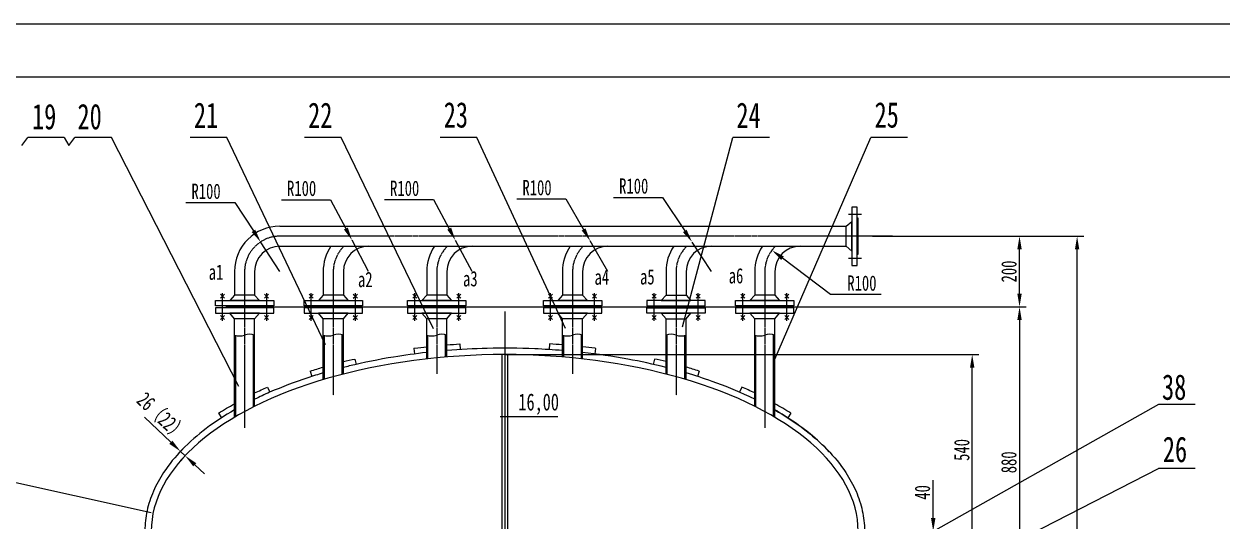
# Model space of a CAD drawing. Header units: millimetres. Extents: x 132745 to 150447, y -25377 to -12762.
# Drawn here: x 134456 to 137845, y -14169 to -12762 of the extents above; entities that cross this region are included whole.
import ezdxf

# ---------------------------------------------------------------- set-up
doc = ezdxf.new("R2010")
doc.units = ezdxf.units.MM
doc.linetypes.add('AD_LTYPE1 0 mm', pattern=[16, 13, -1, 1, -1])
doc.layers.get('0').update_dxf_attribs({"lineweight": 35})
for name, color, linetype, lineweight in [('cdr_dim', 7, 'Continuous', 18), ('cdr_text', 7, 'Continuous', 18), ('尺寸线层', 7, 'Continuous', 18)]:
    doc.layers.add(name, color=color, linetype=linetype, lineweight=lineweight)
doc.layers.add('cdr_dwg1', color=4, linetype='Continuous', lineweight=18, true_color=0x00ffff)
doc.layers.add('cdr_dwg3', color=1, linetype='AD_LTYPE1 0 mm', lineweight=18, true_color=0xff0000)
doc.styles.add('HZ', font='simfang.ttf', dxfattribs={"width": 0.7})
doc.styles.get("Standard").update_dxf_attribs({"font": 'simfang.ttf', "width": 0.7})
doc.dimstyles.new('ISO-25', dxfattribs={"dimtxt": 28.892355, "dimasz": 2.5, "dimexe": 1.25, "dimexo": 0.625, "dimtad": 1, "dimzin": 0, "dimtxsty": 'Standard', "dimblk1": 'CLOSED', "dimblk2": 'CLOSED', "dimcen": 0, "dimdle": 5, "dimadec": 0, "dimazin": 0, "dimtfac": 1, "dimtdec": 3, "dimtmove": 0, "dimatfit": 3, "dimldrblk": 'CLOSED', "dimfxl": 1, "dimtzin": 0, "dimarcsym": 0})

# ---------------------------------------------------------------- blocks, each defined once
blk = doc.blocks.new('*X4')
at = {"layer": '尺寸线层', "linetype": 'Continuous', "lineweight": 18}
for points in [[(135807.9, -13872.7), (135805.4, -13872.4), (135805.4, -13873)], [(135823.9, -13872.7), (135826.4, -13872.4), (135826.4, -13873)]]:
    blk.add_hatch(color=0, dxfattribs=at).paths.add_polyline_path(points, flags=0)
at = {"layer": '尺寸线层', "color": 0, "linetype": 'Continuous', "lineweight": 18}
for p, q in [((135807.9, -13698.1), (135807.9, -13874)), ((135823.9, -13698.1), (135823.9, -13874)), ((135802.9, -13872.7), (135966.6, -13872.7))]:
    blk.add_line(p, q, dxfattribs=at)
at = {"layer": '尺寸线层', "color": 0, "linetype": 'Continuous', "lineweight": 18, "insert": (135912, -13837.9), "char_height": 48.15, "width": 180.101, "attachment_point": 5, "line_spacing_factor": 1.194679}
blk.add_mtext('16,00', dxfattribs=at)
blk = doc.blocks.new('_CLOSED')
at = {"color": 0, "linetype": 'ByBlock', "lineweight": -2}
for p, q in [((-1, 0.166667), (0, 0)), ((-1, 0.166667), (-1, -0.166667)), ((0, 0), (-1, -0.166667)), ((0, 0), (-1, 0))]:
    blk.add_line(p, q, dxfattribs=at)

msp = doc.modelspace()

# ---------------------------------------------------------------- hatches: boundary and pattern name
at = {"layer": 'cdr_dim', "linetype": 'Continuous'}
for points in [[(135099.706, -13350.719), (135110.175, -13343.89), (135125.428, -13378.713)], [(135361.077, -13343.897), (135372.123, -13338.045), (135384.157, -13374.107)], [(135653.405, -13344.241), (135664.421, -13338.334), (135676.631, -13374.338)], [(136033.701, -13346.565), (136044.522, -13340.308), (136057.883, -13375.9)], [(136320.055, -13351.034), (136330.498, -13344.164), (136345.886, -13378.928)], [(137278.636, -13399.971), (137266.136, -13399.971), (137272.386, -13362.471)], [(137441.549, -13399.971), (137429.049, -13399.971), (137435.299, -13362.471)], [(136598.158, -13429.727), (136605.703, -13419.762), (136572.032, -13402.109)], [(137278.636, -13524.971), (137266.136, -13524.971), (137272.386, -13562.471)], [(137278.636, -13599.971), (137266.136, -13599.971), (137272.386, -13562.471)], [(137144.725, -13734.971), (137132.225, -13734.971), (137138.475, -13697.471)], [(134867.204, -13950.205), (134875.791, -13941.122), (134898.748, -13971.425)], [(134934.785, -14014.094), (134943.372, -14005.011), (134911.828, -13983.791)], [(137034.495, -14159.971), (137021.995, -14159.971), (137028.245, -14197.471)]]:
    msp.add_hatch(color=256, dxfattribs=at).paths.add_polyline_path(points, flags=0)

# ---------------------------------------------------------------- linework, layer by layer
for p, q in [((132744.719, -12761.783), (141654.719, -12761.783)), ((134449.877, -13105.742), (134466.693, -13082.827)), ((134570.014, -13082.827), (134466.693, -13082.827)), ((134570.014, -13082.827), (134583.075, -13105.742)), ((134583.075, -13105.742), (134599.892, -13082.827)), ((134703.213, -13082.827), (134599.892, -13082.827)), ((135063.92, -13788.232), (134703.213, -13082.827)), ((135029.769, -13082.827), (134926.448, -13082.827)), ((135308.702, -13669.621), (135029.769, -13082.827)), ((135352.903, -13082.827), (135249.582, -13082.827)), ((135614.165, -13625.003), (135352.903, -13082.827)), ((135736.624, -13082.827), (135633.303, -13082.827)), ((135988.344, -13624.212), (135736.624, -13082.827)), ((136318.784, -13619.103), (136461.285, -13082.827)), ((136564.606, -13082.827), (136461.285, -13082.827)), ((136577.741, -13717.527), (136852.147, -13082.827)), ((136955.468, -13082.827), (136852.147, -13082.827)), ((134914.038, -13267.54), (135052.913, -13267.54)), ((135052.913, -13267.54), (135104.941, -13347.304)), ((135184.434, -13259.263), (135323.309, -13259.263)), ((135323.309, -13259.263), (135366.6, -13340.971)), ((135475.956, -13259.063), (135614.831, -13259.063)), ((135614.831, -13259.063), (135658.913, -13341.288)), ((135850.373, -13257.198), (135989.248, -13257.198)), ((135989.248, -13257.198), (136039.112, -13343.437)), ((136123.91, -13252.607), (136262.785, -13252.607)), ((136262.785, -13252.607), (136325.276, -13347.599)), ((135180.06, -13462.471), (135125.428, -13378.713)), ((135430.974, -13462.471), (135384.157, -13374.107)), ((135723.881, -13462.471), (135676.631, -13374.338)), ((136107.938, -13462.471), (136057.883, -13375.9)), ((136400.845, -13462.471), (136345.886, -13378.928)), ((136856.123, -13362.471), (137291.136, -13362.471)), ((137073.63, -13362.471), (137454.049, -13362.471)), ((137272.386, -13524.971), (137272.386, -13399.971)), ((137435.299, -18127.971), (137435.299, -13399.971)), ((136737.513, -13527.396), (136601.93, -13424.744)), ((136880.507, -13527.396), (136737.513, -13527.396)), ((135131.06, -13562.471), (137291.136, -13562.471)), ((136890.424, -13562.471), (137291.136, -13562.471)), ((137272.386, -13599.971), (137272.386, -14404.971)), ((135815.91, -13697.471), (137157.225, -13697.471)), ((137138.475, -14199.971), (137138.475, -13734.971)), ((137665.95, -13839.106), (136729.283, -14366.025)), ((137769.271, -13839.106), (137665.95, -13839.106)), ((134871.498, -13945.663), (134796.832, -13875.076)), ((134898.748, -13971.425), (134911.629, -13957.8)), ((134815.91, -14145.264), (134037.22, -13973.436)), ((134911.828, -13983.791), (134898.748, -13971.425)), ((134911.828, -13983.791), (134898.947, -13997.416)), ((134939.078, -14009.553), (134966.329, -14035.315)), ((136848.373, -14438.751), (137665.95, -14019.678)), ((137769.271, -14019.678), (137665.95, -14019.678)), ((137028.245, -14159.971), (137028.245, -14052.721))]:
    msp.add_line(p, q, dxfattribs=at)
at = {"layer": 'cdr_dwg1', "linetype": 'Continuous'}
for p, q in [((133119.719, -12911.783), (141504.719, -12911.783)), ((136797.91, -13279.971), (136797.91, -13444.971)), ((136812.91, -13279.971), (136797.91, -13279.971)), ((136812.91, -13444.971), (136812.91, -13279.971)), ((136815.91, -13311.471), (136812.91, -13311.471)), ((136815.91, -13413.471), (136815.91, -13311.471)), ((135180.06, -13333.971), (136782.394, -13333.971)), ((136782.394, -13333.971), (136797.91, -13320.471)), ((136782.394, -13390.971), (136782.394, -13333.971)), ((136797.91, -13404.471), (136797.91, -13320.471)), ((135180.06, -13390.971), (135430.974, -13390.971)), ((135430.974, -13390.971), (136782.394, -13390.971)), ((136782.394, -13390.971), (136797.91, -13404.471)), ((136812.91, -13413.471), (136815.91, -13413.471)), ((136797.91, -13444.971), (136812.91, -13444.971)), ((135051.56, -13462.471), (135051.56, -13528.956)), ((135108.56, -13462.471), (135108.56, -13528.956)), ((135302.474, -13462.471), (135302.474, -13528.956)), ((135359.474, -13462.471), (135359.474, -13528.956)), ((135595.381, -13462.471), (135595.381, -13528.956)), ((135652.381, -13462.471), (135652.381, -13528.956)), ((135979.438, -13462.471), (135979.438, -13528.956)), ((136036.438, -13462.471), (136036.438, -13528.956)), ((136272.345, -13462.471), (136272.345, -13528.956)), ((136329.345, -13462.471), (136329.345, -13528.956)), ((136523.26, -13462.471), (136523.26, -13528.956)), ((136580.26, -13462.471), (136580.26, -13528.956)), ((134997.56, -13544.471), (135162.56, -13544.471)), ((134997.56, -13559.471), (134997.56, -13544.471)), ((135011.957, -13526.479), (135017.672, -13532.194)), ((135011.957, -13537.909), (135017.672, -13532.194)), ((135023.387, -13526.479), (135017.672, -13532.194)), ((135023.387, -13526.479), (135017.672, -13532.194)), ((135023.387, -13537.909), (135017.672, -13532.194)), ((135051.56, -13528.956), (135038.06, -13544.471)), ((135122.06, -13544.471), (135038.06, -13544.471)), ((135122.06, -13544.471), (135038.06, -13544.471)), ((135108.56, -13528.956), (135051.56, -13528.956)), ((135108.56, -13528.956), (135122.06, -13544.471)), ((135136.733, -13526.479), (135142.448, -13532.194)), ((135136.733, -13526.479), (135142.448, -13532.194)), ((135136.733, -13537.909), (135142.448, -13532.194)), ((135148.163, -13526.479), (135142.448, -13532.194)), ((135148.163, -13537.909), (135142.448, -13532.194)), ((135162.56, -13544.471), (135162.56, -13559.471)), ((135248.474, -13559.471), (135248.474, -13544.471)), ((135248.474, -13544.471), (135413.474, -13544.471)), ((135262.871, -13526.479), (135268.586, -13532.194)), ((135262.871, -13537.909), (135268.586, -13532.194)), ((135274.301, -13526.479), (135268.586, -13532.194)), ((135274.301, -13526.479), (135268.586, -13532.194)), ((135274.301, -13537.909), (135268.586, -13532.194)), ((135302.474, -13528.956), (135288.974, -13544.471)), ((135372.974, -13544.471), (135288.974, -13544.471)), ((135372.974, -13544.471), (135288.974, -13544.471)), ((135359.474, -13528.956), (135302.474, -13528.956)), ((135359.474, -13528.956), (135372.974, -13544.471)), ((135387.647, -13526.479), (135393.362, -13532.194)), ((135387.647, -13526.479), (135393.362, -13532.194)), ((135387.647, -13537.909), (135393.362, -13532.194)), ((135399.077, -13526.479), (135393.362, -13532.194)), ((135399.077, -13537.909), (135393.362, -13532.194)), ((135413.474, -13544.471), (135413.474, -13559.471)), ((135541.381, -13544.471), (135706.381, -13544.471)), ((135541.381, -13559.471), (135541.381, -13544.471)), ((135555.778, -13526.479), (135561.493, -13532.194)), ((135555.778, -13537.909), (135561.493, -13532.194)), ((135567.208, -13526.479), (135561.493, -13532.194)), ((135567.208, -13526.479), (135561.493, -13532.194)), ((135567.208, -13537.909), (135561.493, -13532.194)), ((135595.381, -13528.956), (135581.881, -13544.471)), ((135665.881, -13544.471), (135581.881, -13544.471)), ((135665.881, -13544.471), (135581.881, -13544.471)), ((135652.381, -13528.956), (135595.381, -13528.956)), ((135652.381, -13528.956), (135665.881, -13544.471)), ((135680.554, -13526.479), (135686.269, -13532.194)), ((135680.554, -13526.479), (135686.269, -13532.194)), ((135680.554, -13537.909), (135686.269, -13532.194)), ((135691.984, -13526.479), (135686.269, -13532.194)), ((135691.984, -13537.909), (135686.269, -13532.194)), ((135706.381, -13544.471), (135706.381, -13559.471)), ((135925.438, -13559.471), (135925.438, -13544.471)), ((135925.438, -13544.471), (136090.438, -13544.471)), ((135939.836, -13526.479), (135945.551, -13532.194)), ((135939.836, -13537.909), (135945.551, -13532.194)), ((135951.266, -13526.479), (135945.551, -13532.194)), ((135951.266, -13526.479), (135945.551, -13532.194)), ((135951.266, -13537.909), (135945.551, -13532.194)), ((135979.438, -13528.956), (135965.938, -13544.471)), ((136049.938, -13544.471), (135965.938, -13544.471)), ((136036.438, -13528.956), (135979.438, -13528.956)), ((136036.438, -13528.956), (136049.938, -13544.471)), ((136064.611, -13526.479), (136070.326, -13532.194)), ((136064.611, -13526.479), (136070.326, -13532.194)), ((136064.611, -13537.909), (136070.326, -13532.194)), ((136076.041, -13526.479), (136070.326, -13532.194)), ((136076.041, -13537.909), (136070.326, -13532.194)), ((136090.438, -13544.471), (136090.438, -13559.471)), ((136383.345, -13544.471), (136218.345, -13544.471)), ((136218.345, -13544.471), (136218.345, -13559.471)), ((136232.743, -13526.479), (136238.458, -13532.194)), ((136232.743, -13537.909), (136238.458, -13532.194)), ((136244.173, -13526.479), (136238.458, -13532.194)), ((136244.173, -13526.479), (136238.458, -13532.194)), ((136244.173, -13537.909), (136238.458, -13532.194)), ((136272.345, -13528.956), (136258.845, -13544.471)), ((136258.845, -13544.471), (136342.845, -13544.471)), ((136258.845, -13544.471), (136342.845, -13544.471)), ((136272.345, -13528.956), (136329.345, -13528.956)), ((136329.345, -13528.956), (136342.845, -13544.471)), ((136357.518, -13526.479), (136363.233, -13532.194)), ((136357.518, -13526.479), (136363.233, -13532.194)), ((136357.518, -13537.909), (136363.233, -13532.194)), ((136368.948, -13526.479), (136363.233, -13532.194)), ((136368.948, -13537.909), (136363.233, -13532.194)), ((136383.345, -13559.471), (136383.345, -13544.471)), ((136469.26, -13559.471), (136469.26, -13544.471)), ((136469.26, -13544.471), (136634.26, -13544.471)), ((136483.657, -13526.479), (136489.372, -13532.194)), ((136483.657, -13537.909), (136489.372, -13532.194)), ((136495.087, -13526.479), (136489.372, -13532.194)), ((136495.087, -13526.479), (136489.372, -13532.194)), ((136495.087, -13537.909), (136489.372, -13532.194)), ((136523.26, -13528.956), (136509.76, -13544.471)), ((136593.76, -13544.471), (136509.76, -13544.471)), ((136593.76, -13544.471), (136509.76, -13544.471)), ((136580.26, -13528.956), (136523.26, -13528.956)), ((136580.26, -13528.956), (136593.76, -13544.471)), ((136608.432, -13526.479), (136614.147, -13532.194)), ((136608.432, -13526.479), (136614.147, -13532.194)), ((136608.432, -13537.909), (136614.147, -13532.194)), ((136619.862, -13526.479), (136614.147, -13532.194)), ((136619.862, -13537.909), (136614.147, -13532.194)), ((136634.26, -13544.471), (136634.26, -13559.471)), ((135162.56, -13559.471), (134997.56, -13559.471)), ((135162.56, -13565.471), (134997.56, -13565.471)), ((134997.56, -13565.471), (134997.56, -13580.471)), ((134997.56, -13580.471), (135162.56, -13580.471)), ((135011.957, -13587.033), (135017.672, -13592.748)), ((135023.387, -13587.033), (135017.672, -13592.748)), ((135029.06, -13562.471), (135029.06, -13559.471)), ((135131.06, -13562.471), (135029.06, -13562.471)), ((135131.06, -13562.471), (135029.06, -13562.471)), ((135029.06, -13562.471), (135029.06, -13565.471)), ((135122.06, -13580.471), (135038.06, -13580.471)), ((135051.56, -13595.986), (135038.06, -13580.471)), ((135108.56, -13595.986), (135122.06, -13580.471)), ((135131.06, -13559.471), (135131.06, -13562.471)), ((135131.06, -13565.471), (135131.06, -13562.471)), ((135136.733, -13587.033), (135142.448, -13592.748)), ((135148.163, -13587.033), (135142.448, -13592.748)), ((135162.56, -13580.471), (135162.56, -13565.471)), ((135413.474, -13559.471), (135248.474, -13559.471)), ((135413.474, -13565.471), (135248.474, -13565.471)), ((135248.474, -13565.471), (135248.474, -13580.471)), ((135248.474, -13580.471), (135413.474, -13580.471)), ((135262.871, -13587.033), (135268.586, -13592.748)), ((135274.301, -13587.033), (135268.586, -13592.748)), ((135279.974, -13562.471), (135279.974, -13559.471)), ((135279.974, -13562.471), (135279.974, -13559.471)), ((135279.974, -13562.471), (135279.974, -13565.471)), ((135381.974, -13562.471), (135279.974, -13562.471)), ((135381.974, -13562.471), (135279.974, -13562.471)), ((135279.974, -13562.471), (135279.974, -13565.471)), ((135372.974, -13580.471), (135288.974, -13580.471)), ((135302.474, -13595.986), (135288.974, -13580.471)), ((135359.474, -13595.986), (135372.974, -13580.471)), ((135381.974, -13559.471), (135381.974, -13562.471)), ((135381.974, -13559.471), (135381.974, -13562.471)), ((135381.974, -13565.471), (135381.974, -13562.471)), ((135381.974, -13565.471), (135381.974, -13562.471)), ((135387.647, -13587.033), (135393.362, -13592.748)), ((135399.077, -13587.033), (135393.362, -13592.748)), ((135413.474, -13580.471), (135413.474, -13565.471)), ((135706.381, -13559.471), (135541.381, -13559.471)), ((135706.381, -13565.471), (135541.381, -13565.471)), ((135541.381, -13565.471), (135541.381, -13580.471)), ((135541.381, -13580.471), (135706.381, -13580.471)), ((135555.778, -13587.033), (135561.493, -13592.748)), ((135567.208, -13587.033), (135561.493, -13592.748)), ((135572.881, -13562.471), (135572.881, -13559.471)), ((135674.881, -13562.471), (135572.881, -13562.471)), ((135572.881, -13562.471), (135572.881, -13565.471)), ((135674.881, -13562.471), (135572.881, -13562.471)), ((135595.381, -13595.986), (135581.881, -13580.471)), ((135665.881, -13580.471), (135581.881, -13580.471)), ((135652.381, -13595.986), (135665.881, -13580.471)), ((135674.881, -13559.471), (135674.881, -13562.471)), ((135674.881, -13565.471), (135674.881, -13562.471)), ((135680.554, -13587.033), (135686.269, -13592.748)), ((135691.984, -13587.033), (135686.269, -13592.748)), ((135706.381, -13580.471), (135706.381, -13565.471)), ((136090.438, -13559.471), (135925.438, -13559.471)), ((136090.438, -13565.471), (135925.438, -13565.471)), ((135925.438, -13565.471), (135925.438, -13580.471)), ((135925.438, -13580.471), (136090.438, -13580.471)), ((135939.836, -13587.033), (135945.551, -13592.748)), ((135951.266, -13587.033), (135945.551, -13592.748)), ((135956.938, -13562.471), (135956.938, -13559.471)), ((136058.938, -13562.471), (135956.938, -13562.471)), ((136058.938, -13562.471), (135956.938, -13562.471)), ((135956.938, -13562.471), (135956.938, -13565.471)), ((136049.938, -13580.471), (135965.938, -13580.471)), ((135979.438, -13595.986), (135965.938, -13580.471)), ((136036.438, -13595.986), (136049.938, -13580.471)), ((136058.938, -13559.471), (136058.938, -13562.471)), ((136058.938, -13565.471), (136058.938, -13562.471)), ((136064.611, -13587.033), (136070.326, -13592.748)), ((136076.041, -13587.033), (136070.326, -13592.748)), ((136090.438, -13580.471), (136090.438, -13565.471)), ((136218.345, -13559.471), (136383.345, -13559.471)), ((136218.345, -13565.471), (136383.345, -13565.471)), ((136218.345, -13580.471), (136218.345, -13565.471)), ((136383.345, -13580.471), (136218.345, -13580.471)), ((136232.743, -13587.033), (136238.458, -13592.748)), ((136244.173, -13587.033), (136238.458, -13592.748)), ((136249.845, -13559.471), (136249.845, -13562.471)), ((136249.845, -13562.471), (136351.845, -13562.471)), ((136249.845, -13565.471), (136249.845, -13562.471)), ((136249.845, -13562.471), (136351.845, -13562.471)), ((136272.345, -13595.986), (136258.845, -13580.471)), ((136258.845, -13580.471), (136342.845, -13580.471)), ((136329.345, -13595.986), (136342.845, -13580.471)), ((136351.845, -13562.471), (136351.845, -13559.471)), ((136351.845, -13562.471), (136351.845, -13565.471)), ((136357.518, -13587.033), (136363.233, -13592.748)), ((136368.948, -13587.033), (136363.233, -13592.748)), ((136383.345, -13565.471), (136383.345, -13580.471)), ((136634.26, -13559.471), (136469.26, -13559.471)), ((136634.26, -13565.471), (136469.26, -13565.471)), ((136469.26, -13565.471), (136469.26, -13580.471)), ((136469.26, -13580.471), (136634.26, -13580.471)), ((136483.657, -13587.033), (136489.372, -13592.748)), ((136495.087, -13587.033), (136489.372, -13592.748)), ((136500.76, -13562.471), (136500.76, -13559.471)), ((136500.76, -13562.471), (136500.76, -13565.471)), ((136602.76, -13562.471), (136500.76, -13562.471)), ((136602.76, -13562.471), (136500.76, -13562.471)), ((136523.26, -13595.986), (136509.76, -13580.471)), ((136593.76, -13580.471), (136509.76, -13580.471)), ((136580.26, -13595.986), (136593.76, -13580.471)), ((136602.76, -13559.471), (136602.76, -13562.471)), ((136602.76, -13565.471), (136602.76, -13562.471)), ((136608.432, -13587.033), (136614.147, -13592.748)), ((136619.862, -13587.033), (136614.147, -13592.748)), ((136634.26, -13580.471), (136634.26, -13565.471)), ((135011.957, -13598.463), (135017.672, -13592.748)), ((135023.387, -13598.463), (135017.672, -13592.748)), ((135023.387, -13598.463), (135017.672, -13592.748)), ((135108.56, -13595.986), (135051.56, -13595.986)), ((135051.56, -13875.07), (135051.56, -13595.986)), ((135108.56, -13844.039), (135108.56, -13595.986)), ((135136.733, -13598.463), (135142.448, -13592.748)), ((135136.733, -13598.463), (135142.448, -13592.748)), ((135148.163, -13598.463), (135142.448, -13592.748)), ((135262.871, -13598.463), (135268.586, -13592.748)), ((135274.301, -13598.463), (135268.586, -13592.748)), ((135274.301, -13598.463), (135268.586, -13592.748)), ((135359.474, -13595.986), (135302.474, -13595.986)), ((135302.474, -13768.407), (135302.474, -13595.986)), ((135359.474, -13752.593), (135359.474, -13595.986)), ((135387.647, -13598.463), (135393.362, -13592.748)), ((135387.647, -13598.463), (135393.362, -13592.748)), ((135399.077, -13598.463), (135393.362, -13592.748)), ((135555.778, -13598.463), (135561.493, -13592.748)), ((135567.208, -13598.463), (135561.493, -13592.748)), ((135567.208, -13598.463), (135561.493, -13592.748)), ((135652.381, -13595.986), (135595.381, -13595.986)), ((135595.381, -13709.781), (135595.381, -13595.986)), ((135652.381, -13704.202), (135652.381, -13595.986)), ((135680.554, -13598.463), (135686.269, -13592.748)), ((135680.554, -13598.463), (135686.269, -13592.748)), ((135691.984, -13598.463), (135686.269, -13592.748)), ((135939.836, -13598.463), (135945.551, -13592.748)), ((135951.266, -13598.463), (135945.551, -13592.748)), ((135951.266, -13598.463), (135945.551, -13592.748)), ((136036.438, -13595.986), (135979.438, -13595.986)), ((135979.438, -13704.202), (135979.438, -13595.986)), ((136036.438, -13709.781), (136036.438, -13595.986)), ((136064.611, -13598.463), (136070.326, -13592.748)), ((136064.611, -13598.463), (136070.326, -13592.748)), ((136076.041, -13598.463), (136070.326, -13592.748)), ((136232.743, -13598.463), (136238.458, -13592.748)), ((136244.173, -13598.463), (136238.458, -13592.748)), ((136244.173, -13598.463), (136238.458, -13592.748)), ((136272.345, -13595.986), (136329.345, -13595.986)), ((136272.345, -13752.593), (136272.345, -13595.986)), ((136329.345, -13768.407), (136329.345, -13595.986)), ((136357.518, -13598.463), (136363.233, -13592.748)), ((136357.518, -13598.463), (136363.233, -13592.748)), ((136368.948, -13598.463), (136363.233, -13592.748)), ((136483.657, -13598.463), (136489.372, -13592.748)), ((136495.087, -13598.463), (136489.372, -13592.748)), ((136495.087, -13598.463), (136489.372, -13592.748)), ((136580.26, -13595.986), (136523.26, -13595.986)), ((136523.26, -13844.039), (136523.26, -13595.986)), ((136580.26, -13875.07), (136580.26, -13595.986)), ((136608.432, -13598.463), (136614.147, -13592.748)), ((136608.432, -13598.463), (136614.147, -13592.748)), ((136619.862, -13598.463), (136614.147, -13592.748)), ((135055.06, -13873.007), (135055.06, -13642.471)), ((135105.06, -13845.799), (135105.06, -13642.471)), ((135305.974, -13767.365), (135305.974, -13642.471)), ((135355.974, -13753.495), (135355.974, -13642.471)), ((135598.881, -13709.388), (135598.881, -13642.471)), ((135648.881, -13704.495), (135648.881, -13642.471)), ((135982.938, -13704.495), (135982.938, -13642.471)), ((136032.938, -13709.388), (136032.938, -13642.471)), ((136275.845, -13753.495), (136275.845, -13642.471)), ((136325.845, -13767.365), (136325.845, -13642.471)), ((136526.76, -13845.799), (136526.76, -13642.471)), ((136576.76, -13873.007), (136576.76, -13642.471)), ((135558.881, -13679.975), (135561.015, -13695.832)), ((135688.881, -13667.453), (135689.865, -13683.423)), ((135942.938, -13667.453), (135941.955, -13683.423)), ((136072.938, -13679.975), (136070.805, -13695.832)), ((135392.379, -13710.3), (135395.974, -13725.891)), ((135807.91, -13697.487), (135807.91, -14441.471)), ((135823.91, -13697.487), (135823.91, -14441.471)), ((136239.441, -13710.3), (136235.845, -13725.891)), ((135265.974, -13744.119), (135270.749, -13759.391)), ((136365.845, -13744.119), (136361.071, -13759.391)), ((135145.06, -13789.473), (135151.385, -13804.17)), ((136486.76, -13789.473), (136480.434, -13804.17)), ((135006.315, -13863.098), (135015.06, -13876.497)), ((136625.505, -13863.098), (136616.76, -13876.497))]:
    msp.add_line(p, q, dxfattribs=at)
for centre, radius, start in [((135180.06, -13462.471), 128.5, 90), ((135180.06, -13462.471), 71.5, 90), ((135430.974, -13462.471), 128.5, 146.191407), ((135430.974, -13462.471), 71.5, 90), ((135723.881, -13462.471), 128.5, 146.191407), ((135723.881, -13462.471), 71.5, 90), ((136107.938, -13462.471), 128.5, 146.191407), ((136107.938, -13462.471), 71.5, 90), ((136400.845, -13462.471), 128.5, 146.191407), ((136400.845, -13462.471), 71.5, 90), ((136651.76, -13462.471), 128.5, 146.191407), ((136651.76, -13462.471), 71.5, 90)]:
    msp.add_arc(centre, radius, start, 180, dxfattribs=at)
msp.add_ellipse((135815.91, -14197.471), major_axis=(-1000, 0), ratio=0.5, start_param=3.14159265, end_param=6.28318531, dxfattribs=at)
for points, start_tangent, end_tangent in [([(135595.381, -13691.667), (135501.58, -13704.571), (135376.337, -13729.842), (135359.474, -13734.017)], (-0.99378885, -0.11128217), (-0.96936714, -0.24561627)), ([(135558.881, -13679.975), (135561.159, -13679.679), (135595.381, -13675.766)], (0.99158471, 0.12945951), (0.99540539, 0.09575029)), ([(135652.381, -13670.087), (135688.881, -13667.453)], (0.99670014, 0.0811716), (0.9980247, 0.06282272)), ([(135979.438, -13686.141), (135901.081, -13681.271), (135766.265, -13680.082), (135652.381, -13686.14)], (-0.99664598, 0.08183389), (-0.99664636, -0.08182928)), ([(135979.438, -13670.087), (135942.938, -13667.453)], (-0.99670014, 0.0811716), (-0.9980247, 0.06282272)), ([(136072.938, -13679.975), (136070.661, -13679.679), (136036.438, -13675.766)], (-0.99158471, 0.12945951), (-0.99540539, 0.09575029)), ([(136272.345, -13734.017), (136163.913, -13710.42), (136036.438, -13691.667)], (-0.96937141, 0.24559939), (-0.99378965, 0.11127506)), ([(135359.474, -13717.517), (135392.379, -13710.3)], (0.9699921, 0.24313644), (0.98435217, 0.17621239)), ([(136272.345, -13717.517), (136239.441, -13710.3)], (-0.9699921, 0.24313644), (-0.98435217, 0.17621239)), ([(135302.474, -13749.629), (135258.769, -13763.29), (135150.915, -13804.375), (135108.56, -13823.957)], (-0.95909871, -0.28307184), (-0.89822672, -0.43953244)), ([(135265.974, -13744.119), (135302.501, -13733.133)], (0.95232032, 0.3051), (0.9622556, 0.27214731)), ([(136365.845, -13744.119), (136329.318, -13733.133)], (-0.95232032, 0.3051), (-0.9622556, 0.27214731)), ([(136523.26, -13823.956), (136507.506, -13816.411), (136402.534, -13773.414), (136329.345, -13749.629)], (-0.89822436, 0.43953726), (-0.95909504, 0.28308427)), ([(135108.56, -13806.176), (135145.06, -13789.473)], (0.90147448, 0.43283227), (0.91664966, 0.39969164)), ([(136523.26, -13806.176), (136486.76, -13789.473)], (-0.90147448, 0.43283227), (-0.91664966, 0.39969164)), ([(135051.56, -13854.221), (134971.607, -13906.813), (134903.292, -13966.681), (134851.007, -14031.247), (134821.996, -14084.608), (134804.156, -14139.712), (134797.915, -14195.784), (134797.91, -14197.471)], (-0.86640227, -0.49934667), (0, -1)), ([(135006.416, -13863.254), (135051.56, -13836.86)], (0.84507937, 0.53464086), (0.87823223, 0.4782344)), ([(136625.403, -13863.254), (136580.26, -13836.86)], (-0.84507937, 0.53464086), (-0.87823223, 0.4782344)), ([(136580.26, -13854.221), (136660.212, -13906.813), (136728.527, -13966.681), (136780.812, -14031.247), (136809.823, -14084.608), (136827.664, -14139.712), (136833.904, -14195.784), (136833.91, -14197.471)], (0.86640227, -0.49934667), (0, -1)), ([(136740.685, -13979.847), (136733.958, -13972.365), (136679.724, -13922.108), (136600.441, -13866.22), (136580.26, -13854.222)], (-0.65864026, 0.75245798), (-0.86640937, 0.49933436))]:
    msp.add_spline(points, degree=3, dxfattribs=dict(at, start_tangent=start_tangent, end_tangent=end_tangent))
at = {"layer": 'cdr_dwg3', "linetype": 'AD_LTYPE1 0 mm'}
for p, q in [((136788.91, -13299.971), (136824.91, -13299.971)), ((136912.593, -13362.471), (135180.06, -13362.471)), ((136788.91, -13424.971), (136824.91, -13424.971)), ((135080.06, -13462.471), (135080.06, -13904.53)), ((135330.974, -13462.471), (135330.974, -13812.514)), ((135623.881, -13462.471), (135623.881, -13752)), ((136007.938, -13462.471), (136007.938, -13752)), ((136300.845, -13462.471), (136300.845, -13812.514)), ((136551.76, -13462.471), (136551.76, -13904.53)), ((135017.56, -13602.495), (135017.56, -13523.199)), ((135142.56, -13602.495), (135142.56, -13523.199)), ((135268.474, -13602.495), (135268.474, -13523.199)), ((135393.474, -13602.495), (135393.474, -13523.199)), ((135561.381, -13602.495), (135561.381, -13523.199)), ((135686.381, -13602.495), (135686.381, -13523.199)), ((135945.438, -13602.495), (135945.438, -13523.199)), ((136070.438, -13602.495), (136070.438, -13523.199)), ((136238.345, -13602.495), (136238.345, -13523.199)), ((136363.345, -13602.495), (136363.345, -13523.199)), ((136489.26, -13602.495), (136489.26, -13523.199)), ((136614.26, -13602.495), (136614.26, -13523.199)), ((135945.438, -13589.471), (135945.438, -13553.471)), ((136070.438, -13589.471), (136070.438, -13553.471)), ((136238.345, -13589.471), (136238.345, -13553.471)), ((136363.345, -13589.471), (136363.345, -13553.471)), ((136489.26, -13589.471), (136489.26, -13553.471)), ((136614.26, -13589.471), (136614.26, -13553.471)), ((135815.91, -13575.511), (135815.91, -18259.803)), ((135815.91, -13651.115), (135815.91, -14494.049))]:
    msp.add_line(p, q, dxfattribs=at)
for centre, start in [((135180.06, -13462.471), 90), ((135430.974, -13462.471), 134.356801), ((135723.881, -13462.471), 134.356801), ((136107.938, -13462.471), 134.356801), ((136400.845, -13462.471), 134.356801), ((136651.76, -13462.471), 134.356801)]:
    msp.add_arc(centre, 100, start, 180, dxfattribs=at)
at = {"layer": 'cdr_text', "linetype": 'Continuous'}
for centre, start, end in [((135065.81, -13599.155), 251.790043, 288.209957), ((135094.31, -13685.787), 71.790043, 108.209957), ((135316.724, -13599.155), 251.790043, 288.209957), ((135345.224, -13685.787), 71.790043, 108.209957), ((135609.631, -13599.155), 251.790043, 288.209957), ((135638.131, -13685.787), 71.790043, 108.209957), ((135993.688, -13599.155), 251.790043, 288.209957), ((136022.188, -13685.787), 71.790043, 108.209957), ((136286.595, -13685.787), 71.790043, 108.209957), ((136315.095, -13599.155), 251.790043, 288.209957), ((136537.51, -13599.155), 251.790043, 288.209957), ((136566.01, -13685.787), 71.790043, 108.209957)]:
    msp.add_arc(centre, 45.6, start, end, dxfattribs=at)

# ---------------------------------------------------------------- texts
at = {"layer": 'cdr_dim', "linetype": 'Continuous', "line_spacing_factor": 1.194679, "style": 'HZ'}
for s, insert, char_height, width, attachment_point in [('19', (134478.551, -13061.15), 72.2308, 107.99574, 7), ('20', (134607.254, -13061.15), 72.2308, 107.99574, 7), ('21', (134936.552, -13056.355), 72.2308, 107.99574, 7), ('22', (135259.685, -13056.355), 72.2308, 107.99574, 7), ('23', (135643.406, -13056.355), 72.2308, 107.99574, 7), ('24', (136471.388, -13056.355), 72.2308, 107.99574, 7), ('25', (136862.25, -13056.355), 72.2308, 107.99574, 7), ('R100', (134971.056, -13235.665), 43.3385, 129.66002, 5), ('R100', (135241.451, -13227.388), 43.3385, 129.66002, 5), ('R100', (135532.973, -13227.188), 43.3385, 129.66002, 5), ('R100', (135907.39, -13225.323), 43.3385, 129.66002, 5), ('R100', (136180.927, -13220.732), 43.3385, 129.66002, 5), ('a1', (134978.514, -13486.621), 43.3385, 64.79751, 7), ('a6', (136449.667, -13496.829), 43.3385, 64.79751, 7), ('a2', (135400.796, -13507.443), 43.3385, 64.79751, 7), ('a3', (135698.018, -13505.219), 43.3385, 64.79751, 7), ('a4', (136070.002, -13500.756), 43.3385, 64.79751, 7), ('a5', (136198.791, -13499.85), 43.3385, 64.79751, 7), ('R100', (136826.524, -13495.521), 43.3385, 129.66002, 5), ('38', (137675.455, -13826.808), 72.2308, 107.99574, 7), ('26', (137677.82, -14003.109), 72.2308, 107.99574, 7)]:
    msp.add_mtext(s, dxfattribs=dict(at, insert=insert, char_height=char_height, width=width, attachment_point=attachment_point))
at = {"layer": 'cdr_dim', "linetype": 'Continuous', "char_height": 43.3385, "width": 65.0078, "attachment_point": 5, "rotation": 90, "line_spacing_factor": 1.194679, "style": 'HZ'}
for s, insert in [('200', (137242.702, -13462.471)), ('540', (137109.129, -13967.471)), ('880', (137242.365, -14002.471)), ('40', (136997.888, -14087.596))]:
    msp.add_mtext(s, dxfattribs=dict(at, insert=insert))
at = {"layer": '尺寸线层', "linetype": 'Continuous', "lineweight": 18, "insert": (134844.629, -13874.326), "char_height": 43.3385, "width": 245.9662, "attachment_point": 5, "rotation": 316.608, "line_spacing_factor": 1.194679, "style": 'HZ'}
msp.add_mtext('26（22）', dxfattribs=at)

# ---------------------------------------------------------------- dimensions: what is measured, and where the dimension line sits
at = {"layer": '尺寸线层'}
dim = msp.add_linear_dim(base=(135823.91, -13872.731), p1=(135807.91, -13697.487), p2=(135823.91, -13697.487), angle=0, dimstyle='ISO-25', override={"dimtxt": 48.153925, "dimtolj": 1}, dxfattribs=at)
dim.commit()
dim.dimension.update_dxf_attribs({"geometry": '*X4', "text_midpoint": (135906.572, -13837.856)})

doc.saveas('drawing.dxf')
